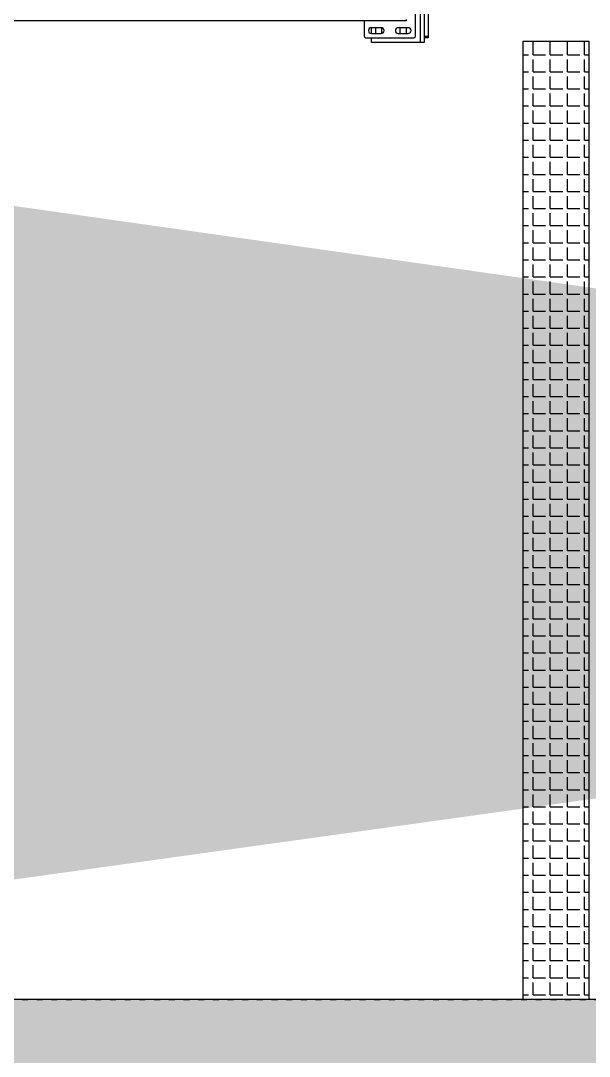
# Model space of a CAD drawing. Header units: millimetres. Extents: x 6622 to 532820, y 3370 to 359312.
# Drawn here: x 460137 to 461299, y 267924 to 270040 of the extents above; entities that cross this region are included whole.
import ezdxf

# ---------------------------------------------------------------- set-up
doc = ezdxf.new("R2010")
doc.units = ezdxf.units.MM
doc.linetypes.add('ACAD_ISO03W100', pattern=[30, 12, -18])
pattern_1 = [(0, (0, 0), (0, 34.925), [25.4, -9.525]), (90, (0, 0), (-34.925, 2e-15), [25.4, -9.525])]

# ---------------------------------------------------------------- blocks, each defined once
blk = doc.blocks.new('A$C6F3A12F4')
at = {"color": 2, "linetype": 'Continuous', "lineweight": 25}
for p, q in [((44452.7, 3519.9), (44616.7, 3519.9)), ((44453.7, 3519.9), (44617.7, 3519.9)), ((44616.7, 3511.9), (44616.7, 3519.9)), ((44617.7, 3511.9), (44617.7, 3519.9)), ((44617.7, 3519.9), (44620.7, 3519.9)), ((44620.7, 3519.9), (44620.7, 3511.9)), ((44370.2, 3511.9), (44630.2, 3511.9)), ((44370.2, 3503.9), (44630.2, 3503.9)), ((44617.7, 3494), (44453.7, 3494)), ((44620.7, 3491), (44617.7, 3494)), ((44630.2, 3511.9), (44630.2, 3503.9)), ((44630.2, 3503.9), (44630.2, 3403.9)), ((44583.1, 3475), (44585.7, 3475)), ((44585.7, 3475), (44585.7, 225)), ((44599.7, 3479), (44599.7, 3459)), ((44599.7, 3474.9), (44611.7, 3474.9)), ((44611.7, 3459), (44611.7, 3479)), ((44620.7, 3392), (44620.7, 3491)), ((44611.7, 3462.9), (44599.7, 3462.9)), ((44599.7, 3424), (44599.7, 3404)), ((44611.7, 3412.9), (44599.7, 3412.9)), ((44599.8, 3424.9), (44611.6, 3424.9)), ((44611.7, 3404), (44611.7, 3424)), ((44585.7, 3389), (44617.7, 3389)), ((44611.7, 3403.9), (44599.7, 3403.9)), ((44617.7, 3389), (44620.7, 3392)), ((44630.2, 3403.9), (44620.7, 3403.9))]:
    blk.add_line(p, q, dxfattribs=at)
for centre, start, end in [((44605.7, 3479), 0, 180), ((44615.2, 3468.9), 336.4435, 23.5565), ((44605.7, 3459), 180, 0), ((44605.7, 3424), 0, 180), ((44615.2, 3418.9), 336.4435, 23.5565), ((44605.7, 3404), 180, 0)]:
    blk.add_arc(centre, 6, start, end, dxfattribs=at)

msp = doc.modelspace()

# ---------------------------------------------------------------- hatches: boundary and pattern name
h = msp.add_hatch()
h.set_pattern_fill('ANGLE', color=3, scale=5)
h.set_pattern_definition(pattern_1)
edge = h.paths.add_edge_path()
edge.add_line((457414.55, 270044.997), (457414.55, 267907.595))
edge.add_line((457535, 270044.997), (457535, 268040))
edge.add_line((472399.364, 268040), (457535, 268040))
edge.add_line((472503.909, 267907.595), (457414.55, 267907.595))
edge.add_line((472399.364, 269994.998), (472399.364, 268040))
edge.add_line((472503.909, 269994.998), (472503.909, 267907.595))
h.paths.add_polyline_path([(455537.256, 268490), (455537.256, 269590), (455087.256, 269590), (455087.256, 268490)], flags=9)
h = msp.add_hatch()
h.set_pattern_fill('ANGLE', color=3, scale=5)
h.set_pattern_definition(pattern_1)
h.paths.add_polyline_path([(461164.188, 269997.665), (461298.714, 269997.665), (461298.714, 268040), (461164.188, 268040)])

# ---------------------------------------------------------------- linework, layer by layer
at = {"color": 2, "linetype": 'ACAD_ISO03W100'}
msp.add_line((388950, 268040), (517950, 268040), dxfattribs=at)
at = {"color": 3}
msp.add_line((472399.364, 268040), (457535, 268040), dxfattribs=at)
msp.add_lwpolyline([(461164.188, 269997.665), (461298.714, 269997.665), (461298.714, 268040), (461164.188, 268040)], close=True, dxfattribs=at)

# ---------------------------------------------------------------- block references
at = {"color": 0, "rotation": 270}
msp.add_blockref('A$C6F3A12F4', (457450, 314625.198), dxfattribs=at)

doc.saveas('drawing.dxf')
